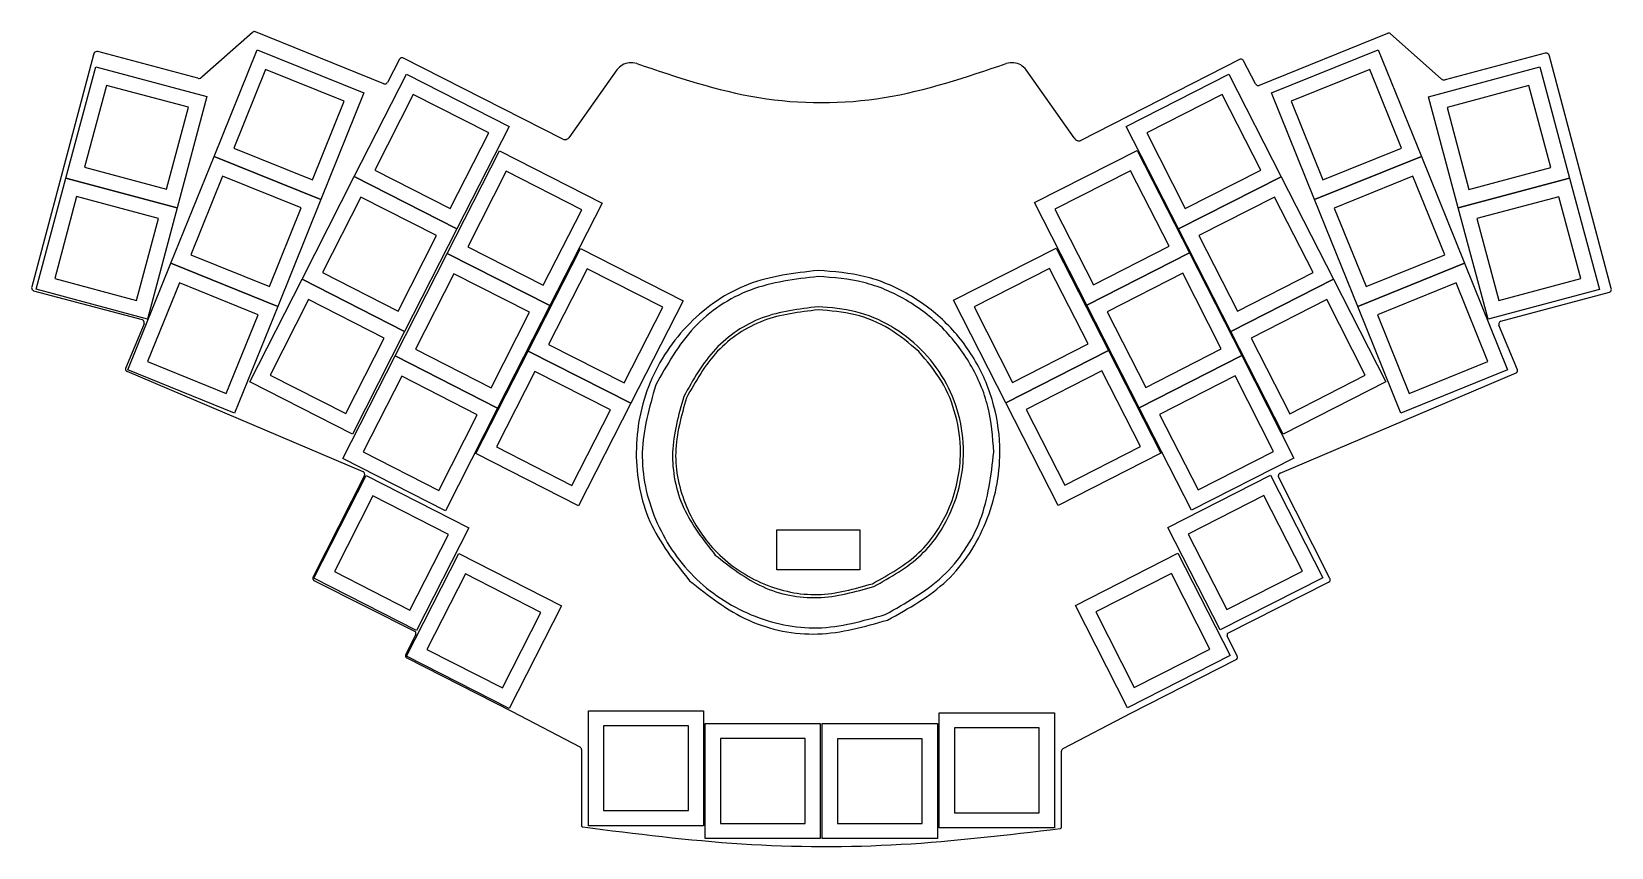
# Model space of a CAD drawing. Extents: x 1538024 to 70513971, y 6834610 to 42464464.
import ezdxf

# ---------------------------------------------------------------- set-up
doc = ezdxf.new("R2010")
doc.units = 0
doc.layers.get('0').update_dxf_attribs({"linetype": 'CONTINUOUS'})

msp = doc.modelspace()

# ---------------------------------------------------------------- linework, layer by layer
at = {"color": 7}
for p, q in [((11177677.722917, 42430515.85), (8973787.191667, 40474197.266667)), ((16923980.3125, 40179624.470833), (11319910.579167, 42451594.145833)), ((60732073.1, 42384389.714583), (55128003.63125, 40112420.039583)), ((63078197.016667, 40406993.364583), (60874305.427083, 42363311.947917)), ((4233863.029167, 41456504.166667), (1545696.627083, 31317141.1375)), ((8795921.575, 40427362.841667), (4435475.529167, 41590912.235417)), ((9506863.341667, 37008950.408333), (11390041.83125, 41669980.847917)), ((9506863.341667, 37008950.408333), (11390041.83125, 41669980.847917)), ((11390041.83125, 41669980.847917), (16051072.270833, 39786802.358333)), ((11390041.83125, 41669980.847917), (16051072.270833, 39786802.358333)), ((55672301.289583, 39785311.166667), (60333331.729167, 41668489.65625)), ((55672301.289583, 39785311.166667), (60333331.729167, 41668489.65625)), ((60333331.729167, 41668489.65625), (62216510.21875, 37007459.216667)), ((60333331.729167, 41668489.65625), (62216510.21875, 37007459.216667)), ((67616508.15, 41523707.804167), (63256061.575, 40360159.204167)), ((70506287.845833, 31249937.235417), (67818120.914583, 41389299.20625)), ((3035268.779167, 36069866.635417), (4336373.725, 40925656.072917)), ((3035268.779167, 36069866.635417), (4336373.725, 40925656.072917)), ((4336373.725, 40925656.072917), (9192163.1625, 39624551.127083)), ((4336373.725, 40925656.072917), (9192163.1625, 39624551.127083)), ((11755548.625, 40808900.739583), (10367943.45, 37374457.202083)), ((15189992.1625, 39421295.564583), (11755548.625, 40808900.739583)), ((17607491.93125, 41254890.872917), (17069859.127083, 40246828.372917)), ((24731133.8625, 37760274.470833), (17741900.529167, 41322095.833333)), ((27083279.43125, 40792929.166667), (24999950, 37827478.6375)), ((47052033.414583, 37827478.372917), (44968704.247917, 40792928.902083)), ((54310083.414583, 41254891.666667), (47320849.816667, 37693070.039583)), ((54982125.08125, 40179624.470833), (54444491.747917, 41187686.970833)), ((59967824.935417, 40807409.547917), (56533381.397917, 39419804.372917)), ((61355430.110417, 37372966.010417), (59967824.935417, 40807409.547917)), ((62526904.304167, 39620068.820833), (67382693.741667, 40921173.766667)), ((62526904.304167, 39620068.820833), (67382693.741667, 40921173.766667)), ((67382693.741667, 40921173.766667), (68683798.6875, 36065384.329167)), ((67382693.741667, 40921173.766667), (68683798.6875, 36065384.329167)), ((4804095.410417, 40115538.41875), (3845386.433333, 36537588.320833)), ((8382045.508333, 39156829.441667), (4804095.410417, 40115538.41875)), ((15628089.775, 36129577.272917), (17910337.983333, 40608741.33125)), ((15628089.775, 36129577.272917), (17910337.983333, 40608741.33125)), ((17910337.983333, 40608741.33125), (22389502.041667, 38326493.122917)), ((17910337.983333, 40608741.33125), (22389502.041667, 38326493.122917)), ((49333825.48125, 38325103.53125), (53812989.539583, 40607351.739583)), ((49333825.48125, 38325103.53125), (53812989.539583, 40607351.739583)), ((53812989.539583, 40607351.739583), (56095237.747917, 36128187.68125)), ((53812989.539583, 40607351.739583), (56095237.747917, 36128187.68125)), ((66914972.05625, 40111056.1125), (63337021.958333, 39152347.135417)), ((67873681.033333, 36533106.014583), (66914972.05625, 40111056.1125)), ((9192163.1625, 39624551.127083), (7891058.216667, 34768761.689583)), ((9192163.1625, 39624551.127083), (7891058.216667, 34768761.689583)), ((13802386.9875, 35986852.027083), (15189992.1625, 39421295.564583)), ((16051072.270833, 39786802.358333), (14167893.78125, 35125771.91875)), ((16051072.270833, 39786802.358333), (14167893.78125, 35125771.91875)), ((18199405.858333, 39719081.725), (16517749.38125, 36418645.147917)), ((21499842.435417, 38037425.247917), (18199405.858333, 39719081.725)), ((53523921.664583, 39717692.133333), (50223485.0875, 38036035.65625)), ((55205578.141667, 36417255.55625), (53523921.664583, 39717692.133333)), ((57555479.779167, 35124280.727083), (55672301.289583, 39785311.166667)), ((57555479.779167, 35124280.727083), (55672301.289583, 39785311.166667)), ((56533381.397917, 39419804.372917), (57920986.572917, 35985360.835417)), ((63828009.25, 34764279.383333), (62526904.304167, 39620068.820833)), ((63828009.25, 34764279.383333), (62526904.304167, 39620068.820833)), ((7423336.53125, 35578879.34375), (8382045.508333, 39156829.441667)), ((63337021.958333, 39152347.135417), (64295730.935417, 35574397.0375)), ((19818185.958333, 34736988.670833), (21499842.435417, 38037425.247917)), ((22389502.041667, 38326493.122917), (20107253.833333, 33847329.064583)), ((22389502.041667, 38326493.122917), (20107253.833333, 33847329.064583)), ((51616073.689583, 33845939.472917), (49333825.48125, 38325103.53125)), ((51616073.689583, 33845939.472917), (49333825.48125, 38325103.53125)), ((50223485.0875, 38036035.65625), (51905141.564583, 34735599.079167)), ((10367943.45, 37374457.202083), (13802386.9875, 35986852.027083)), ((19688945.995833, 32778729.36875), (21971194.204167, 37257893.427083)), ((19688945.995833, 32778729.36875), (21971194.204167, 37257893.427083)), ((21971194.204167, 37257893.427083), (26450358.2625, 34975645.21875)), ((21971194.204167, 37257893.427083), (26450358.2625, 34975645.21875)), ((45328786.81875, 34995182.052083), (49807950.877083, 37277430.260417)), ((45328786.81875, 34995182.052083), (49807950.877083, 37277430.260417)), ((49807950.877083, 37277430.260417), (52090199.085417, 32798266.202083)), ((49807950.877083, 37277430.260417), (52090199.085417, 32798266.202083)), ((57920986.572917, 35985360.835417), (61355430.110417, 37372966.010417)), ((7623761.58125, 32347812.01875), (9506940.070833, 37008842.458333)), ((7623761.58125, 32347812.01875), (9506940.070833, 37008842.458333)), ((14167893.78125, 35125771.91875), (9506863.341667, 37008950.408333)), ((14167893.78125, 35125771.91875), (9506863.341667, 37008950.408333)), ((9506940.070833, 37008842.458333), (14167970.510417, 35125663.96875)), ((9506940.070833, 37008842.458333), (14167970.510417, 35125663.96875)), ((57555479.514583, 35124281.25625), (62216509.954167, 37007459.745833)), ((57555479.514583, 35124281.25625), (62216509.954167, 37007459.745833)), ((62216510.21875, 37007459.216667), (57555479.779167, 35124280.727083)), ((62216510.21875, 37007459.216667), (57555479.779167, 35124280.727083)), ((62216509.954167, 37007459.745833), (64099688.44375, 32346429.30625)), ((62216509.954167, 37007459.745833), (64099688.44375, 32346429.30625)), ((1736151.11875, 31209367.35), (3037256.064583, 36065156.7875)), ((1736151.11875, 31209367.35), (3037256.064583, 36065156.7875)), ((7891058.216667, 34768761.689583), (3035268.779167, 36069866.635417)), ((7891058.216667, 34768761.689583), (3035268.779167, 36069866.635417)), ((3037256.064583, 36065156.7875), (7893045.502083, 34764051.841667)), ((3037256.064583, 36065156.7875), (7893045.502083, 34764051.841667)), ((3845386.433333, 36537588.320833), (7423336.53125, 35578879.34375)), ((9872446.864583, 36147762.35), (8484841.689583, 32713318.8125)), ((13306890.402083, 34760157.175), (9872446.864583, 36147762.35)), ((13345842.625, 31650413.214583), (15628090.833333, 36129577.272917)), ((13345842.625, 31650413.214583), (15628090.833333, 36129577.272917)), ((20107253.833333, 33847329.064583), (15628089.775, 36129577.272917)), ((20107253.833333, 33847329.064583), (15628089.775, 36129577.272917)), ((15628090.833333, 36129577.272917), (20107254.891667, 33847329.064583)), ((15628090.833333, 36129577.272917), (20107254.891667, 33847329.064583)), ((16517749.38125, 36418645.147917), (19818185.958333, 34736988.670833)), ((22260262.079167, 36368233.820833), (20578605.602083, 33067797.24375)), ((25560698.65625, 34686577.34375), (22260262.079167, 36368233.820833)), ((49518883.002083, 36387770.654167), (46218446.425, 34706114.177083)), ((51200539.479167, 33087334.077083), (49518883.002083, 36387770.654167)), ((56095237.747917, 36128187.68125), (51616073.689583, 33845939.472917)), ((56095237.747917, 36128187.68125), (51616073.689583, 33845939.472917)), ((51616073.689583, 33845938.94375), (56095237.747917, 36128187.152083)), ((51616073.689583, 33845938.94375), (56095237.747917, 36128187.152083)), ((51905141.564583, 34735599.079167), (55205578.141667, 36417255.55625)), ((56095237.747917, 36128187.152083), (58377485.95625, 31649023.09375)), ((56095237.747917, 36128187.152083), (58377485.95625, 31649023.09375)), ((61851003.160417, 36146379.6375), (58416559.622917, 34758774.4625)), ((63238608.335417, 32711936.1), (61851003.160417, 36146379.6375)), ((68683798.6875, 36065384.329167), (63828009.25, 34764279.383333)), ((68683798.6875, 36065384.329167), (63828009.25, 34764279.383333)), ((63830301.070833, 34762306.120833), (68686090.508333, 36063411.066667)), ((63830301.070833, 34762306.120833), (68686090.508333, 36063411.066667)), ((64295730.935417, 35574397.0375), (67873681.033333, 36533106.014583)), ((68686090.508333, 36063411.066667), (69987195.454167, 31207621.629167)), ((68686090.508333, 36063411.066667), (69987195.454167, 31207621.629167)), ((3504977.75, 35255039.133333), (2546268.772917, 31677089.035417)), ((7082927.847917, 34296330.15625), (3504977.75, 35255039.133333)), ((15917158.708333, 35239917.666667), (14235502.23125, 31939481.089583)), ((19217595.285417, 33558261.189583), (15917158.708333, 35239917.666667)), ((55806169.872917, 35238527.545833), (52505733.295833, 33556871.06875)), ((57487826.35, 31938090.96875), (55806169.872917, 35238527.545833)), ((68218368.822917, 35253293.4125), (64640418.725, 34294584.435417)), ((69177077.8, 31675343.314583), (68218368.822917, 35253293.4125)), ((7893045.502083, 34764051.841667), (6591940.55625, 29908262.404167)), ((7893045.502083, 34764051.841667), (6591940.55625, 29908262.404167)), ((11919285.227083, 31325713.6375), (13306890.402083, 34760157.175)), ((14167970.510417, 35125663.96875), (12284792.020833, 30464633.529167)), ((14167970.510417, 35125663.96875), (12284792.020833, 30464633.529167)), ((23879042.179167, 31386140.766667), (25560698.65625, 34686577.34375)), ((26450358.2625, 34975645.21875), (24168110.054167, 30496481.160417)), ((26450358.2625, 34975645.21875), (24168110.054167, 30496481.160417)), ((47611035.027083, 30516017.99375), (45328786.81875, 34995182.052083)), ((47611035.027083, 30516017.99375), (45328786.81875, 34995182.052083)), ((46218446.425, 34706114.177083), (47900102.902083, 31405677.6)), ((59438658.004167, 30463250.816667), (57555479.514583, 35124281.25625)), ((59438658.004167, 30463250.816667), (57555479.514583, 35124281.25625)), ((58416559.622917, 34758774.4625), (59804164.797917, 31324330.925)), ((65131406.016667, 29906516.683333), (63830301.070833, 34762306.120833)), ((65131406.016667, 29906516.683333), (63830301.070833, 34762306.120833)), ((6124218.870833, 30718380.058333), (7082927.847917, 34296330.15625)), ((20107254.891667, 33847329.064583), (17825006.683333, 29368165.00625)), ((20107254.891667, 33847329.064583), (17825006.683333, 29368165.00625)), ((53898321.897917, 29366774.885417), (51616073.689583, 33845938.94375)), ((53898321.897917, 29366774.885417), (51616073.689583, 33845938.94375)), ((64640418.725, 34294584.435417), (65599127.702083, 30716634.3375)), ((17535938.808333, 30257824.6125), (19217595.285417, 33558261.189583)), ((52505733.295833, 33556871.06875), (54187389.772917, 30256434.491667)), ((8484841.689583, 32713318.8125), (11919285.227083, 31325713.6375)), ((17406697.258333, 28299565.045833), (19688945.466667, 32778729.104167)), ((17406697.258333, 28299565.045833), (19688945.466667, 32778729.104167)), ((19688945.466667, 32778729.104167), (24168109.525, 30496480.895833)), ((19688945.466667, 32778729.104167), (24168109.525, 30496480.895833)), ((24168110.054167, 30496481.160417), (19688945.995833, 32778729.36875)), ((24168110.054167, 30496481.160417), (19688945.995833, 32778729.36875)), ((20578605.602083, 33067797.24375), (23879042.179167, 31386140.766667)), ((23221556.829167, 28514256.164583), (25503805.0375, 32993420.222917)), ((23221556.829167, 28514256.164583), (25503805.0375, 32993420.222917)), ((25503805.0375, 32993420.222917), (29982969.095833, 30711172.014583)), ((25503805.0375, 32993420.222917), (29982969.095833, 30711172.014583)), ((41796175.191667, 30730709.377083), (46275339.25, 33012957.585417)), ((41796175.191667, 30730709.377083), (46275339.25, 33012957.585417)), ((46275339.25, 33012957.585417), (48557587.458333, 28533793.527083)), ((46275339.25, 33012957.585417), (48557587.458333, 28533793.527083)), ((47611033.704167, 30516017.729167), (52090197.7625, 32798265.9375)), ((47611033.704167, 30516017.729167), (52090197.7625, 32798265.9375)), ((52090199.085417, 32798266.202083), (47611035.027083, 30516017.99375)), ((52090199.085417, 32798266.202083), (47611035.027083, 30516017.99375)), ((47900102.902083, 31405677.6), (51200539.479167, 33087334.077083)), ((52090197.7625, 32798265.9375), (54372445.970833, 28319101.879167)), ((52090197.7625, 32798265.9375), (54372445.970833, 28319101.879167)), ((59804164.797917, 31324330.925), (63238608.335417, 32711936.1)), ((5740506.627083, 27686889.529167), (7623685.116667, 32347919.96875)), ((5740506.627083, 27686889.529167), (7623685.116667, 32347919.96875)), ((7623685.116667, 32347919.96875), (12284715.55625, 30464741.479167)), ((7623685.116667, 32347919.96875), (12284715.55625, 30464741.479167)), ((12284792.020833, 30464633.529167), (7623761.58125, 32347812.01875)), ((12284792.020833, 30464633.529167), (7623761.58125, 32347812.01875)), ((14235502.23125, 31939481.089583), (17535938.808333, 30257824.6125)), ((19978013.341667, 31889069.497917), (18296356.864583, 28588632.920833)), ((23278449.91875, 30207413.020833), (19978013.341667, 31889069.497917)), ((25792872.9125, 32103760.616667), (24111216.435417, 28803324.039583)), ((29093309.489583, 30422104.139583), (25792872.9125, 32103760.616667)), ((35876442.460417, 32032574.735417), (35876442.460417, 32032574.735417)), ((35876442.460417, 31767991.402083), (35876442.460417, 31767991.402083)), ((45986271.375, 32123297.979167), (42685834.797917, 30441641.502083)), ((47667927.852083, 28822861.402083), (45986271.375, 32123297.979167)), ((51801129.8875, 31908606.33125), (48500693.310417, 30226949.854167)), ((53482786.364583, 28608169.754167), (51801129.8875, 31908606.33125)), ((54187389.772917, 30256434.491667), (57487826.35, 31938090.96875)), ((64099688.44375, 32346429.30625), (59438658.004167, 30463250.816667)), ((64099688.44375, 32346429.30625), (59438658.004167, 30463250.816667)), ((59438658.004167, 30463250.2875), (64099688.44375, 32346428.777083)), ((59438658.004167, 30463250.2875), (64099688.44375, 32346428.777083)), ((64099688.44375, 32346428.777083), (65982866.933333, 27685398.3375)), ((64099688.44375, 32346428.777083), (65982866.933333, 27685398.3375)), ((1627968.814583, 31147307.2125), (6360304.4625, 29886832.2125)), ((6591940.55625, 29908262.404167), (1736151.11875, 31209367.35)), ((6591940.55625, 29908262.404167), (1736151.11875, 31209367.35)), ((2546268.772917, 31677089.035417), (6124218.870833, 30718380.058333)), ((7989191.910417, 31486839.860417), (6601586.735417, 28052396.322917)), ((11423635.447917, 30099234.685417), (7989191.910417, 31486839.860417)), ((11063593.8875, 27171248.891667), (13345842.095833, 31650412.95)), ((11063593.8875, 27171248.891667), (13345842.095833, 31650412.95)), ((13345842.095833, 31650412.95), (17825006.154167, 29368164.741667)), ((13345842.095833, 31650412.95), (17825006.154167, 29368164.741667)), ((17825006.683333, 29368165.00625), (13345842.625, 31650413.214583)), ((17825006.683333, 29368165.00625), (13345842.625, 31650413.214583)), ((53898321.104167, 29366775.679167), (58377485.1625, 31649023.8875)), ((53898321.104167, 29366775.679167), (58377485.1625, 31649023.8875)), ((58377485.95625, 31649023.09375), (53898321.897917, 29366774.885417)), ((58377485.95625, 31649023.09375), (53898321.897917, 29366774.885417)), ((58377485.1625, 31649023.8875), (60659733.370833, 27169859.829167)), ((58377485.1625, 31649023.8875), (60659733.370833, 27169859.829167)), ((63734181.65, 31485348.66875), (60299738.1125, 30097743.49375)), ((65121786.825, 28050905.13125), (63734181.65, 31485348.66875)), ((69987195.454167, 31207621.629167), (65131406.016667, 29906516.683333)), ((69987195.454167, 31207621.629167), (65131406.016667, 29906516.683333)), ((65599127.702083, 30716634.3375), (69177077.8, 31675343.314583)), ((65691678.6875, 29819628.045833), (70424014.6, 31080103.045833)), ((12284715.55625, 30464741.479167), (10401537.066667, 25803711.039583)), ((12284715.55625, 30464741.479167), (10401537.066667, 25803711.039583)), ((13634909.970833, 30760753.34375), (11953253.49375, 27460316.766667)), ((16935346.547917, 29079096.866667), (13634909.970833, 30760753.34375)), ((24168109.525, 30496480.895833), (21885861.316667, 26017316.8375)), ((24168109.525, 30496480.895833), (21885861.316667, 26017316.8375)), ((27411653.0125, 27121667.5625), (29093309.489583, 30422104.139583)), ((29982969.095833, 30711172.014583), (27700720.8875, 26232007.95625)), ((29982969.095833, 30711172.014583), (27700720.8875, 26232007.95625)), ((35876442.460417, 30445075), (35876442.460417, 30445075)), ((44078423.4, 26251545.31875), (41796175.191667, 30730709.377083)), ((44078423.4, 26251545.31875), (41796175.191667, 30730709.377083)), ((42685834.797917, 30441641.502083), (44367491.275, 27141204.925)), ((49893281.9125, 26036853.670833), (47611033.704167, 30516017.729167)), ((49893281.9125, 26036853.670833), (47611033.704167, 30516017.729167)), ((58088417.2875, 30759364.28125), (54787980.710417, 29077707.804167)), ((59770073.764583, 27458927.704167), (58088417.2875, 30759364.28125)), ((61321836.49375, 25802219.847917), (59438658.004167, 30463250.2875)), ((61321836.49375, 25802219.847917), (59438658.004167, 30463250.2875)), ((6451600.264583, 29704240.872917), (5645150.79375, 27755320.304167)), ((10036030.272917, 26664791.147917), (11423635.447917, 30099234.685417)), ((21596793.441667, 26906976.44375), (23278449.91875, 30207413.020833)), ((35876442.460417, 30311063.277083), (35876442.460417, 30311063.277083)), ((48500693.310417, 30226949.854167), (50182349.7875, 26926513.277083)), ((60299738.1125, 30097743.49375), (61687343.2875, 26663299.95625)), ((15253690.070833, 25778660.289583), (16935346.547917, 29079096.866667)), ((17825006.154167, 29368164.741667), (15542757.945833, 24889000.683333)), ((17825006.154167, 29368164.741667), (15542757.945833, 24889000.683333)), ((56180569.3125, 24887611.620833), (53898321.104167, 29366775.679167)), ((56180569.3125, 24887611.620833), (53898321.104167, 29366775.679167)), ((54787980.710417, 29077707.804167), (56469637.1875, 25777271.227083)), ((66406833.679167, 27688116.93125), (65600383.94375, 29637036.970833)), ((15124449.84375, 23820400.722917), (17406698.052083, 28299564.78125)), ((15124449.84375, 23820400.722917), (17406698.052083, 28299564.78125)), ((21885861.316667, 26017316.8375), (17406697.258333, 28299565.045833)), ((21885861.316667, 26017316.8375), (17406697.258333, 28299565.045833)), ((17406698.052083, 28299564.78125), (21885862.110417, 26017316.572917)), ((17406698.052083, 28299564.78125), (21885862.110417, 26017316.572917)), ((18296356.864583, 28588632.920833), (21596793.441667, 26906976.44375)), ((20939308.35625, 24035092.635417), (23221556.564583, 28514256.69375)), ((20939308.35625, 24035092.635417), (23221556.564583, 28514256.69375)), ((23221556.564583, 28514256.69375), (27700720.622917, 26232008.485417)), ((23221556.564583, 28514256.69375), (27700720.622917, 26232008.485417)), ((27700720.8875, 26232007.95625), (23221556.829167, 28514256.164583)), ((27700720.8875, 26232007.95625), (23221556.829167, 28514256.164583)), ((24111216.435417, 28803324.039583), (27411653.0125, 27121667.5625)), ((44078422.870833, 26251545.054167), (48557586.929167, 28533793.2625)), ((44078422.870833, 26251545.054167), (48557586.929167, 28533793.2625)), ((48557587.458333, 28533793.527083), (44078423.4, 26251545.31875)), ((48557587.458333, 28533793.527083), (44078423.4, 26251545.31875)), ((44367491.275, 27141204.925), (47667927.852083, 28822861.402083)), ((48557586.929167, 28533793.2625), (50839835.1375, 24054629.204167)), ((48557586.929167, 28533793.2625), (50839835.1375, 24054629.204167)), ((54372445.970833, 28319101.879167), (49893281.9125, 26036853.670833)), ((54372445.970833, 28319101.879167), (49893281.9125, 26036853.670833)), ((49893281.9125, 26036853.141667), (54372445.970833, 28319101.35)), ((49893281.9125, 26036853.141667), (54372445.970833, 28319101.35)), ((50182349.7875, 26926513.277083), (53482786.364583, 28608169.754167)), ((54372445.970833, 28319101.35), (56654694.179167, 23839937.291667)), ((54372445.970833, 28319101.35), (56654694.179167, 23839937.291667)), ((5690646.427083, 27631816.508333), (15994592.460417, 23252641.1375)), ((10401537.066667, 25803711.039583), (5740506.627083, 27686889.529167)), ((10401537.066667, 25803711.039583), (5740506.627083, 27686889.529167)), ((6601586.735417, 28052396.322917), (10036030.272917, 26664791.147917)), ((23510624.439583, 27624597.0875), (21828967.9625, 24324160.510417)), ((26811061.016667, 25942940.610417), (23510624.439583, 27624597.0875)), ((48268519.054167, 27644133.65625), (44968082.477083, 25962477.179167)), ((49950175.53125, 24343697.079167), (48268519.054167, 27644133.65625)), ((65982866.933333, 27685398.3375), (61321836.49375, 25802219.847917)), ((65982866.933333, 27685398.3375), (61321836.49375, 25802219.847917)), ((61687343.2875, 26663299.95625), (65121786.825, 28050905.13125)), ((15542757.945833, 24889000.683333), (11063593.8875, 27171248.891667)), ((15542757.945833, 24889000.683333), (11063593.8875, 27171248.891667)), ((11953253.49375, 27460316.766667), (15253690.070833, 25778660.289583)), ((17695765.927083, 27409905.175), (16014109.45, 24109468.597917)), ((20996202.504167, 25728248.697917), (17695765.927083, 27409905.175)), ((54083378.095833, 27429441.74375), (50782941.51875, 25747785.266667)), ((55765034.572917, 24129005.166667), (54083378.095833, 27429441.74375)), ((56057392.277083, 23185436.70625), (66361337.516667, 27564612.341667)), ((60659733.370833, 27169859.829167), (56180569.3125, 24887611.620833)), ((60659733.370833, 27169859.829167), (56180569.3125, 24887611.620833)), ((56469637.1875, 25777271.227083), (59770073.764583, 27458927.704167)), ((27700720.622917, 26232008.485417), (25418472.414583, 21752844.427083)), ((27700720.622917, 26232008.485417), (25418472.414583, 21752844.427083)), ((46360671.079167, 21772380.995833), (44078422.870833, 26251545.054167)), ((46360671.079167, 21772380.995833), (44078422.870833, 26251545.054167)), ((19314546.027083, 22427812.120833), (20996202.504167, 25728248.697917)), ((21885862.110417, 26017316.572917), (19603613.902083, 21538152.514583)), ((21885862.110417, 26017316.572917), (19603613.902083, 21538152.514583)), ((25129404.539583, 22642504.033333), (26811061.016667, 25942940.610417)), ((44968082.477083, 25962477.179167), (46649738.954167, 22662040.602083)), ((52175530.120833, 21557689.083333), (49893281.9125, 26036853.141667)), ((52175530.120833, 21557689.083333), (49893281.9125, 26036853.141667)), ((50782941.51875, 25747785.266667), (52464597.995833, 22447348.689583)), ((21828967.9625, 24324160.510417), (25129404.539583, 22642504.033333)), ((46649738.954167, 22662040.602083), (49950175.53125, 24343697.079167)), ((19603613.902083, 21538152.514583), (15124449.84375, 23820400.722917)), ((19603613.902083, 21538152.514583), (15124449.84375, 23820400.722917)), ((16014109.45, 24109468.597917), (19314546.027083, 22427812.120833)), ((25418472.414583, 21752844.427083), (20939308.35625, 24035092.635417)), ((25418472.414583, 21752844.427083), (20939308.35625, 24035092.635417)), ((50839835.1375, 24054629.204167), (46360671.079167, 21772380.995833)), ((50839835.1375, 24054629.204167), (46360671.079167, 21772380.995833)), ((56654694.179167, 23839937.291667), (52175530.120833, 21557689.083333)), ((56654694.179167, 23839937.291667), (52175530.120833, 21557689.083333)), ((52464597.995833, 22447348.689583), (55765034.572917, 24129005.166667)), ((16061796.3625, 23051028.372917), (13828210.85, 18648394.25)), ((13866220.627083, 18592605.53125), (16148468.835417, 23071769.589583)), ((13866220.627083, 18592605.53125), (16148468.835417, 23071769.589583)), ((16148468.835417, 23071769.589583), (20627632.89375, 20789521.38125)), ((16148468.835417, 23071769.589583), (20627632.89375, 20789521.38125)), ((51151511.129167, 20809057.685417), (55630675.1875, 23091305.89375)), ((51151511.129167, 20809057.685417), (55630675.1875, 23091305.89375)), ((55630675.1875, 23091305.89375), (57912923.395833, 18612141.835417)), ((55630675.1875, 23091305.89375), (57912923.395833, 18612141.835417)), ((58223772.829167, 18581189.554167), (55990187.316667, 22983824.470833)), ((16437536.710417, 22182109.983333), (14755880.233333, 18881673.40625)), ((19737973.2875, 20500453.50625), (16437536.710417, 22182109.983333)), ((55341607.3125, 22201646.2875), (52041170.735417, 20519989.810417)), ((57023263.789583, 18901209.710417), (55341607.3125, 22201646.2875)), ((20627632.89375, 20789521.38125), (18345384.685417, 16310357.322917)), ((20627632.89375, 20789521.38125), (18345384.685417, 16310357.322917)), ((34072512.764583, 20698883.06875), (37701537.764583, 20698883.333333)), ((34072513.029167, 18951574.470833), (34072512.764583, 20698883.06875)), ((37701537.764583, 20698883.333333), (37701537.764583, 18951573.941667)), ((53433759.3375, 16329893.627083), (51151511.129167, 20809057.685417)), ((53433759.3375, 16329893.627083), (51151511.129167, 20809057.685417)), ((18056316.810417, 17200016.929167), (19737973.2875, 20500453.50625)), ((52041170.735417, 20519989.810417), (53722827.2125, 17219553.233333)), ((17907114.564583, 15190565.779167), (20189362.772917, 19669729.8375)), ((17907114.564583, 15190565.779167), (20189362.772917, 19669729.8375)), ((20189362.772917, 19669729.8375), (24668526.83125, 17387481.629167)), ((20189362.772917, 19669729.8375), (24668526.83125, 17387481.629167)), ((47110617.720833, 17407018.991667), (51589781.779167, 19689267.2)), ((47110617.720833, 17407018.991667), (51589781.779167, 19689267.2)), ((51589781.779167, 19689267.2), (53872029.9875, 15210103.141667)), ((51589781.779167, 19689267.2), (53872029.9875, 15210103.141667)), ((14755880.233333, 18881673.40625), (18056316.810417, 17200016.929167)), ((20478430.647917, 18780070.23125), (18796774.170833, 15479633.654167)), ((23778867.225, 17098413.754167), (20478430.647917, 18780070.23125)), ((37701537.764583, 18951573.941667), (34072513.029167, 18951574.470833)), ((51300713.904167, 18799607.59375), (48000277.327083, 17117951.116667)), ((52982370.38125, 15499171.016667), (51300713.904167, 18799607.59375)), ((53722827.2125, 17219553.233333), (57023263.789583, 18901209.710417)), ((18345384.685417, 16310357.322917), (13866220.627083, 18592605.53125)), ((18345384.685417, 16310357.322917), (13866220.627083, 18592605.53125)), ((13895414.752083, 18481145.304167), (18279533.597917, 16263407.010417)), ((57912923.395833, 18612141.835417), (53433759.3375, 16329893.627083)), ((57912923.395833, 18612141.835417), (53433759.3375, 16329893.627083)), ((53772450.08125, 16196203.902083), (58156568.927083, 18413940.872917)), ((24668526.83125, 17387481.629167), (22386278.622917, 12908317.570833)), ((24668526.83125, 17387481.629167), (22386278.622917, 12908317.570833)), ((49392865.929167, 12927854.933333), (47110617.720833, 17407018.991667)), ((49392865.929167, 12927854.933333), (47110617.720833, 17407018.991667)), ((22097210.747917, 13797977.177083), (23778867.225, 17098413.754167)), ((48000277.327083, 17117951.116667), (49681933.804167, 13817514.539583)), ((18308492.24375, 16142905.177083), (17876679.014583, 15255715.720833)), ((54175304.929167, 15188511.81875), (53743491.964583, 16075701.010417)), ((22386278.622917, 12908317.570833), (17907114.564583, 15190565.779167)), ((22386278.622917, 12908317.570833), (17907114.564583, 15190565.779167)), ((18796774.170833, 15479633.654167), (22097210.747917, 13797977.177083)), ((53872029.9875, 15210103.141667), (49392865.929167, 12927854.933333)), ((53872029.9875, 15210103.141667), (49392865.929167, 12927854.933333)), ((49681933.804167, 13817514.539583), (52982370.38125, 15499171.016667)), ((17916070.975, 15111577.6), (22513396.3625, 12768791.1375)), ((49538586.7875, 12701586.970833), (54135912.704167, 15044373.9625)), ((22513396.3625, 12768791.1375), (25470379.960417, 11223095.304167)), ((25846617.195833, 12806015.63125), (30873700.529167, 12806015.63125)), ((25846617.195833, 7778932.297917), (25846617.195833, 12806015.63125)), ((25846617.195833, 7778932.297917), (25846617.195833, 12806015.63125)), ((25846617.195833, 12806015.63125), (30873700.529167, 12806015.63125)), ((30873700.529167, 12806015.63125), (30873700.529167, 7778932.297917)), ((30873700.529167, 12806015.63125), (30873700.529167, 7778932.297917)), ((41168529.020833, 7688445.0625), (41168529.020833, 12715528.395833)), ((41168529.020833, 12715528.395833), (46195612.354167, 12715528.395833)), ((41168529.020833, 12715528.395833), (46195612.354167, 12715528.395833)), ((41168529.020833, 7688445.0625), (41168529.020833, 12715528.395833)), ((46195612.354167, 12715528.395833), (46195612.354167, 7688445.0625)), ((46195612.354167, 12715528.395833), (46195612.354167, 7688445.0625)), ((46581604.5125, 11155890.608333), (49538586.7875, 12701586.970833)), ((26508075.529167, 12144557.297917), (26508075.529167, 8440390.63125)), ((30212242.195833, 12144557.297917), (26508075.529167, 12144557.297917)), ((30212242.195833, 8440390.63125), (30212242.195833, 12144557.297917)), ((30947783.333333, 12245974.470833), (35974866.666667, 12245974.470833)), ((30947783.333333, 7218891.1375), (30947783.333333, 12245974.470833)), ((30947783.333333, 7218891.1375), (30947783.333333, 12245974.470833)), ((30947783.333333, 12245974.470833), (35974866.666667, 12245974.470833)), ((35974866.666667, 12245974.470833), (35974866.666667, 7218891.1375)), ((35974866.666667, 12245974.470833), (35974866.666667, 7218891.1375)), ((36061011.825, 7218016.160417), (36061011.825, 12245099.49375)), ((36061011.825, 12245099.49375), (41088095.158333, 12245099.49375)), ((36061011.825, 7218016.160417), (36061011.825, 12245099.49375)), ((36061011.825, 12245099.49375), (41088095.158333, 12245099.49375)), ((41088095.158333, 12245099.49375), (41088095.158333, 7218016.160417)), ((41088095.158333, 12245099.49375), (41088095.158333, 7218016.160417)), ((45534154.020833, 12054070.0625), (41829987.354167, 12054070.0625)), ((41829987.354167, 12054070.0625), (41829987.354167, 8349903.395833)), ((45534154.020833, 8349903.395833), (45534154.020833, 12054070.0625)), ((25542574.697917, 11108514.845833), (25541817.460417, 7795683.333333)), ((31609241.666667, 11584516.1375), (31609241.666667, 7880349.470833)), ((35313408.333333, 11584516.1375), (31609241.666667, 11584516.1375)), ((35313408.333333, 7880349.470833), (35313408.333333, 11584516.1375)), ((40426636.825, 11583641.160417), (36722470.158333, 11583641.160417)), ((36722470.158333, 11583641.160417), (36722470.158333, 7879474.49375)), ((40426636.825, 7879474.49375), (40426636.825, 11583641.160417)), ((46510166.483333, 7728478.6375), (46509408.452083, 11041311.7375)), ((26508075.529167, 8440390.63125), (30212242.195833, 8440390.63125)), ((41829987.354167, 8349903.395833), (45534154.020833, 8349903.395833)), ((30873700.529167, 7778932.297917), (25846617.195833, 7778932.297917)), ((30873700.529167, 7778932.297917), (25846617.195833, 7778932.297917)), ((31609241.666667, 7880349.470833), (35313408.333333, 7880349.470833)), ((36722470.158333, 7879474.49375), (40426636.825, 7879474.49375)), ((46195612.354167, 7688445.0625), (41168529.020833, 7688445.0625)), ((46195612.354167, 7688445.0625), (41168529.020833, 7688445.0625)), ((35974866.666667, 7218891.1375), (30947783.333333, 7218891.1375)), ((35974866.666667, 7218891.1375), (30947783.333333, 7218891.1375)), ((41088095.158333, 7218016.160417), (36061011.825, 7218016.160417)), ((41088095.158333, 7218016.160417), (36061011.825, 7218016.160417))]:
    msp.add_line(p, q, dxfattribs=at)
for points, knots in [([(11319916.503508, 42451607.321827), (11303710.030748, 42456784.918417), (11271568.506573, 42467053.398698), (11219463.166375, 42459327.088808), (11191684.422756, 42440173.481667), (11177677.761176, 42430515.806111)], [0, 0, 0, 0, 50605.736551, 100363.942778, 150969.679329, 150969.679329, 150969.679329, 150969.679329]), ([(60874305.917662, 42363312.510787), (60860299.170436, 42372968.459225), (60832520.262087, 42392118.637518), (60780416.963312, 42399839.753953), (60748278.162706, 42389568.698829), (60732073.060239, 42384389.80299)], [0, 0, 0, 0, 50603.019116, 100358.534893, 150961.554009, 150961.554009, 150961.554009, 150961.554009]), ([(4435475.810538, 41590913.882651), (4405356.401772, 41591486.685211), (4345956.869491, 41592616.329038), (4266721.219061, 41539792.092051), (4244918.447181, 41484527.097084), (4233863.030188, 41456504.166432)], [0, 0, 0, 0, 88927.830468, 175377.663539, 264305.494008, 264305.494008, 264305.494008, 264305.494008]), ([(67818105.405162, 41389295.647037), (67807051.29129, 41417317.312339), (67785251.072701, 41472579.854041), (67706022.322762, 41525404.521762), (67646625.937843, 41524278.686795), (67616508.147978, 41523707.816009)], [0, 0, 0, 0, 88923.047038, 175368.363804, 264291.410842, 264291.410842, 264291.410842, 264291.410842]), ([(17741900.044012, 41322093.367004), (17723772.342597, 41323247.26676), (17687911.467677, 41325529.953013), (17637136.688882, 41300143.123033), (17617445.783059, 41270085.158458), (17607492.014163, 41254890.832938)], [0, 0, 0, 0, 53856.62373, 106541.12195, 160397.74568, 160397.74568, 160397.74568, 160397.74568]), ([(27956937.322946, 41068894.256066), (27849414.420949, 41088083.79648), (27636362.951523, 41126106.94975), (27312821.520568, 41023908.914097), (27160269.428039, 40870401.429346), (27083279.376111, 40792929.209686)], [0, 0, 0, 0, 324515.421016, 643011.7306670001, 967527.151682, 967527.151682, 967527.151682, 967527.151682]), ([(27956933.086264, 41068880.363386), (29710320.607816, 40474160.207781), (33201444.411727, 39290028.539008), (38850539.023333, 39290028.505249), (42341662.841397, 40474160.132295), (44095050.370057, 41068880.266944)], [0, 0, 0, 0, 5531296.1002850002, 11013218.2674010005, 16544514.367687, 16544514.367687, 16544514.367687, 16544514.367687]), ([(44968699.290402, 40792925.142324), (44892315.242618, 40871497.163477), (44741023.277889, 41027122.792096), (44415944.767728, 41129803.772988), (44202708.633336, 41089319.876629), (44095050.311178, 41068880.431087)], [0, 0, 0, 0, 325423.590191, 644558.330666, 969981.920857, 969981.920857, 969981.920857, 969981.920857]), ([(54444481.66448, 41187682.113005), (54434531.887686, 41202879.738258), (54414849.035806, 41232943.991253), (54364072.943148, 41258335.933424), (54328211.548502, 41256048.065377), (54310083.440113, 41254891.537017)], [0, 0, 0, 0, 53857.753504, 106542.509115, 160400.262619, 160400.262619, 160400.262619, 160400.262619]), ([(8795919.90632, 40427356.902386), (8817198.207384, 40423744.99191), (8859441.748767, 40416574.311826), (8923815.289564, 40433526.687142), (8957047.855778, 40460573.535096), (8973787.279744, 40474197.179203)], [0, 0, 0, 0, 64274.094323, 127602.54473, 191876.639052, 191876.639052, 191876.639052, 191876.639052]), ([(16923982.779676, 40179632.131806), (16943599.116387, 40176383.262102), (16982302.438364, 40169973.194205), (17039297.497399, 40196227.328048), (17059579.405367, 40229808.279667), (17069859.05878, 40246828.401466)], [0, 0, 0, 0, 58735.111101, 115885.241454, 174620.352555, 174620.352555, 174620.352555, 174620.352555]), ([(54982119.33074, 40179622.066172), (54992401.214488, 40162603.078718), (55012687.632812, 40129024.183316), (55069681.773216, 40102769.693685), (55108386.608189, 40109174.124538), (55128003.6055, 40112420.11959)], [0, 0, 0, 0, 58736.122518, 115887.864639, 174623.987156, 174623.987156, 174623.987156, 174623.987156]), ([(63078188.051124, 40406984.458747), (63094929.338782, 40393363.16641), (63128165.660651, 40366320.942081), (63192540.16699, 40349374.329567), (63234783.446426, 40356546.52104), (63256061.579892, 40360159.186757)], [0, 0, 0, 0, 64274.10257, 127602.774918, 191876.877488, 191876.877488, 191876.877488, 191876.877488]), ([(24731135.512661, 37760280.52893), (24763077.69736, 37754986.913917), (24826525.505371, 37744472.032979), (24923219.374762, 37768643.52267), (24974256.062171, 37807777.185938), (24999949.988356, 37827478.649853)], [0, 0, 0, 0, 96480.366463, 191642.112956, 288122.479419, 288122.479419, 288122.479419, 288122.479419]), ([(47052023.736098, 37827473.112639), (47072846.343756, 37798241.614368), (47114097.051057, 37740332.441853), (47213893.457921, 37690437.910204), (47284971.117468, 37692187.032165), (47320849.828764, 37693069.957155)], [0, 0, 0, 0, 106606.84192, 211193.895811, 317800.737731, 317800.737731, 317800.737731, 317800.737731]), ([(35876442.460417, 32032574.735417), (34831138.010114, 31911900.165095), (32759143.15316, 31672699.912003), (30119786.267563, 29839653.215006), (28347070.269018, 27213842.813249), (27743841.431515, 24103614.968367), (28313988.833613, 20941148.066912), (29609970.326526, 19306886.331953), (30263782.384748, 18482414.659748)], [0, 0, 0, 0, 3115607.0516019999, 6175733.5724940002, 9291340.6240960006, 12406947.6756979991, 15467074.1965900008, 18582681.2481920011, 18582681.2481920011, 18582681.2481920011, 18582681.2481920011]), ([(35876442.460417, 31767991.402083), (34870188.190193, 31649596.845909), (32875598.315359, 31414916.020227), (30262164.253572, 29668675.208531), (29282050.942591, 27915722.9113), (28787591.797419, 27031372.821668)], [0, 0, 0, 0, 3011753.4832159998, 5969875.7867440004, 8981629.2699590009, 8981629.2699590009, 8981629.2699590009, 8981629.2699590009]), ([(38913992.204815, 16761780.946108), (39833493.603667, 17273276.16326), (41656122.569641, 18287158.251859), (43393887.843841, 20990920.842781), (43953400.105043, 23747795.317773), (43630873.320104, 26173311.156371), (42829471.048179, 28108704.141016), (41553912.637709, 29774344.931063), (39890566.270928, 31041427.446266), (37954483.885888, 31874273.016933), (36571038.946835, 31979661.537391), (35876442.460417, 32032574.735417)], [0, 0, 0, 0, 3115607.0516019999, 6175733.5724940002, 9291340.6240960006, 11369178.7389509995, 13429822.0019579995, 15507660.1168130003, 17585498.2316679992, 19646141.4946760014, 21723979.6095310003, 21723979.6095310003, 21723979.6095310003, 21723979.6095310003]), ([(43549359.127083, 24095074.735417), (43498209.584477, 24766556.532802), (43396333.779981, 26103963.37609), (42591251.482427, 27974936.229562), (41366398.343355, 29585030.618355), (39756303.954562, 30809883.757427), (37885331.10109, 31614966.054981), (36547924.257802, 31716841.859477), (35876442.460417, 31767991.402083)], [0, 0, 0, 0, 2008576.84436, 4000531.9986, 6009108.84296, 8017685.6873199996, 10009640.8415600006, 12018217.6859200001, 12018217.6859200001, 12018217.6859200001, 12018217.6859200001]), ([(1545706.454526, 31317137.923311), (1541865.02529, 31293920.962911), (1534291.638805, 31248148.672611), (1566759.446489, 31181118.87683), (1607370.026066, 31158685.875055), (1627968.825289, 31147307.241597)], [0, 0, 0, 0, 69433.670686, 136888.639879, 206322.310566, 206322.310566, 206322.310566, 206322.310566]), ([(70424021.027927, 31080085.579571), (70444620.936821, 31091466.745999), (70485233.776063, 31113904.78128), (70517702.576343, 31180941.274256), (70510129.248112, 31226718.046074), (70506287.85523, 31249937.23849)], [0, 0, 0, 0, 69440.339669, 136902.030318, 206342.369987, 206342.369987, 206342.369987, 206342.369987]), ([(35876442.460417, 30445075), (35043680.27105, 30347093.294256), (33392985.133443, 30152874.671806), (31230143.061157, 28707709.801912), (30419014.769995, 27256990.598929), (30009807.184527, 26525114.632187)], [0, 0, 0, 0, 2492485.745135, 4940587.0638530003, 7433072.8089880003, 7433072.8089880003, 7433072.8089880003, 7433072.8089880003]), ([(38306482.357187, 18228439.459527), (39042083.506918, 18637635.650298), (40500186.740452, 19448741.354974), (41890399.017738, 21611751.517836), (42338008.84535, 23817251.189726), (42079987.406647, 25757663.941455), (41438865.562394, 27305978.393684), (40418418.7915, 28638491.081242), (39087741.64263, 29652157.135641), (37538875.670062, 30318433.619937), (36432119.672704, 30402744.439815), (35876442.460417, 30445075)], [0, 0, 0, 0, 2492485.745135, 4940587.0638530003, 7433072.8089880003, 9095343.3701339997, 10743858.0492269993, 12406128.6103729997, 14068399.1715179998, 15716913.8506119996, 17379184.4117569998, 17379184.4117569998, 17379184.4117569998, 17379184.4117569998]), ([(6451589.560448, 29704244.425081), (6455792.659257, 29729488.521234), (6464074.563591, 29779230.199658), (6427781.379747, 29851823.509941), (6383020.671083, 29875046.418279), (6360304.436545, 29886832.134999)], [0, 0, 0, 0, 75444.772506, 148658.505736, 224103.278241, 224103.278241, 224103.278241, 224103.278241]), ([(35876442.460417, 30311063.277083), (35061255.057054, 30215149.397584), (33445396.532074, 30025029.605234), (31328199.527572, 28610363.794559), (30534189.456139, 27190260.870593), (30133617.872446, 26473830.566084)], [0, 0, 0, 0, 2439883.808894, 4836319.8895129999, 7276203.6984069999, 7276203.6984069999, 7276203.6984069999, 7276203.6984069999]), ([(40271810.110007, 28490442.385007), (39857856.648453, 28844156.379634), (39033375.337954, 29548657.259364), (37500418.999403, 30183628.565318), (36419265.324378, 30268467.541524), (35876442.460417, 30311063.277083)], [0, 0, 0, 0, 1627189.6583779999, 3240913.7416940001, 4868103.400072, 4868103.400072, 4868103.400072, 4868103.400072]), ([(65691672.475998, 29819646.586995), (65668955.345271, 29807857.967271), (65624192.777119, 29784629.290191), (65587899.228917, 29712029.308071), (65596180.891994, 29662283.222767), (65600383.859574, 29637036.942903)], [0, 0, 0, 0, 75451.307805, 148671.693991, 224123.001796, 224123.001796, 224123.001796, 224123.001796]), ([(38255198.291084, 18352250.147446), (38975314.147632, 18752850.645791), (40402722.545969, 19546918.031637), (41763020.385909, 21663688.497334), (42203151.766979, 23824665.509543), (41945487.80945, 25718898.222449), (41334932.563558, 27252046.114905), (40627164.489288, 28076501.792937), (40271810.110007, 28490442.385007)], [0, 0, 0, 0, 2439883.808894, 4836319.8895129999, 7276203.6984069999, 8903393.3567849994, 10517117.4400999993, 12144307.0984790009, 12144307.0984790009, 12144307.0984790009, 12144307.0984790009]), ([(5645152.218027, 27755319.622096), (5642192.431101, 27747670.486505), (5636298.209231, 27732437.733801), (5635479.727566, 27707637.037861), (5640748.08089, 27683566.482989), (5652353.329089, 27661830.214384), (5669064.550252, 27643486.836326), (5683431.846587, 27635717.704946), (5690646.392761, 27631816.431124)], [0, 0, 0, 0, 24457.680374, 48705.869105, 73163.549478, 97621.229852, 121869.418583, 146327.098956, 146327.098956, 146327.098956, 146327.098956]), ([(66361340.981025, 27564604.551014), (66368555.330697, 27568506.792043), (66382922.248894, 27576277.856683), (66399632.587689, 27594623.15307), (66411237.144233, 27616360.75915), (66416505.192067, 27640432.255214), (66415686.875296, 27665233.78097), (66409793.119777, 27680467.343586), (66406833.569746, 27688116.878856)], [0, 0, 0, 0, 24458.569699, 48707.684828, 73166.254528, 97624.824227, 121873.939356, 146332.509055, 146332.509055, 146332.509055, 146332.509055]), ([(28787591.797419, 27031372.821668), (28508677.599101, 26053187.794209), (27955815.909592, 24114236.567647), (28616509.54376, 21078976.307269), (30305801.53915, 18524433.81415), (32860344.032269, 16835141.81876), (35895604.292647, 16174448.184592), (37834555.519209, 16727309.874101), (38812740.546668, 17006224.072419)], [0, 0, 0, 0, 3011753.4832159998, 5969875.7867440004, 8981629.2699590009, 11993382.7531749997, 14951505.0567029994, 17963258.5399190001, 17963258.5399190001, 17963258.5399190001, 17963258.5399190001]), ([(30009807.184527, 26525114.632187), (29781646.184054, 25718246.714518), (29329387.11312, 24118879.013399), (29836861.529634, 21567632.838015), (30866745.950141, 20263081.807574), (31386314.212793, 19604946.487793)], [0, 0, 0, 0, 2492485.745135, 4940587.0638530003, 7433072.8089880003, 7433072.8089880003, 7433072.8089880003, 7433072.8089880003]), ([(30133617.872446, 26473830.566084), (29907663.709751, 25681382.637028), (29459779.016562, 24110598.132158), (29995020.599125, 21651670.996738), (31363550.995459, 19582183.270459), (33433038.721738, 18213652.874125), (35891965.857158, 17678411.291562), (37462750.362028, 18126295.984751), (38255198.291084, 18352250.147446)], [0, 0, 0, 0, 2439883.808894, 4836319.8895129999, 7276203.6984069999, 9716087.5073010009, 12112523.5879190005, 14552407.3968129996, 14552407.3968129996, 14552407.3968129996, 14552407.3968129996]), ([(38812740.546668, 17006224.072419), (39697090.6363, 17500683.217591), (41450042.933531, 18480796.528572), (43196283.745227, 21094230.590359), (43430964.570909, 23088820.465193), (43549359.127083, 24095074.735417)], [0, 0, 0, 0, 3011753.4832159998, 5969875.7867440004, 8981629.2699590009, 8981629.2699590009, 8981629.2699590009, 8981629.2699590009]), ([(16061787.572583, 23051033.593948), (16067685.356455, 23063154.565269), (16079423.111649, 23087277.693071), (16083195.26337, 23127935.655539), (16076166.881002, 23167827.87726), (16057856.627508, 23203959.887023), (16030446.116835, 23234224.766757), (16006582.841194, 23246482.183601), (15994592.435886, 23252641.078055)], [0, 0, 0, 0, 40159.654864, 79925.647964, 120085.302828, 160244.957691, 200010.950792, 240170.605656, 240170.605656, 240170.605656, 240170.605656]), ([(56057395.304964, 23185429.37289), (56045406.783924, 23179268.941774), (56021547.192531, 23167008.432846), (55994140.669139, 23136744.224336), (55975831.096029, 23100615.20223), (55968799.110185, 23060726.633932), (55972563.529845, 23020071.142473), (55984293.548266, 22995946.32437), (55990187.428438, 22983824.537176)], [0, 0, 0, 0, 40156.91693, 79920.419407, 120077.336337, 160234.253267, 199997.755744, 240154.672674, 240154.672674, 240154.672674, 240154.672674]), ([(31386314.212793, 19604946.487793), (32044449.532574, 19085378.225141), (33349000.563015, 18055493.804634), (35900246.738399, 17548019.38812), (37499614.439518, 18000278.459054), (38306482.357187, 18228439.459527)], [0, 0, 0, 0, 2492485.745135, 4940587.0638530003, 7433072.8089880003, 7433072.8089880003, 7433072.8089880003, 7433072.8089880003]), ([(13828199.155874, 18648400.229961), (13823857.70302, 18637834.038968), (13815217.080786, 18616804.566142), (13814154.773605, 18582219.550901), (13822157.09624, 18548838.496698), (13839479.586856, 18519202.98985), (13864179.014503, 18494970.985193), (13884968.947033, 18485768.931871), (13895414.781775, 18481145.389772)], [0, 0, 0, 0, 34034.826937, 67738.172507, 101772.999444, 135807.826381, 169511.17195, 203545.998887, 203545.998887, 203545.998887, 203545.998887]), ([(30263782.384748, 18482414.659748), (31086451.500197, 17832954.358493), (32717140.220302, 16545598.886499), (35906197.806655, 15911255.892288), (37905407.349754, 16476579.707401), (38913992.204815, 16761780.946108)], [0, 0, 0, 0, 3115607.0516019999, 6175733.5724940002, 9291340.6240960006, 9291340.6240960006, 9291340.6240960006, 9291340.6240960006]), ([(58156566.640778, 18413947.462757), (58167010.932664, 18418571.425545), (58187797.811141, 18427774.32351), (58212493.108949, 18452005.093471), (58229812.677167, 18481637.97753), (58237813.78602, 18515015.477706), (58236752.042851, 18549596.695848), (58228113.259465, 18570624.274629), (58223772.734007, 18581189.505512)], [0, 0, 0, 0, 34031.171037, 67730.950504, 101762.121541, 135793.292579, 169493.072045, 203524.243083, 203524.243083, 203524.243083, 203524.243083]), ([(18308482.550386, 16142911.018336), (18314350.295234, 16157264.943068), (18325914.480571, 16185553.740591), (18314434.573768, 16233337.137837), (18291281.546319, 16253285.164502), (18279533.545612, 16263406.926413)], [0, 0, 0, 0, 45728.671376, 90122.328892, 135851.000269, 135851.000269, 135851.000269, 135851.000269]), ([(53772451.566031, 16196201.51544), (53760698.563845, 16186081.962312), (53737535.906983, 16166138.484639), (53726050.284126, 16118346.958927), (53737620.902409, 16090056.116466), (53743491.969048, 16075701.013109)], [0, 0, 0, 0, 45734.893906, 90133.706897, 135868.600803, 135868.600803, 135868.600803, 135868.600803]), ([(17876696.037856, 15255705.814711), (17872651.679282, 15247337.090714), (17864597.116694, 15230670.316494), (17861331.704274, 15202743.096839), (17864957.410939, 15175056.307509), (17875912.420666, 15149371.841112), (17892923.596413, 15126984.067315), (17908333.42423, 15116727.627968), (17916071.010047, 15111577.662596)], [0, 0, 0, 0, 27719.268995, 55204.4491, 82923.718095, 110642.987091, 138128.167195, 165847.436191, 165847.436191, 165847.436191, 165847.436191]), ([(54135913.78096, 15044372.052762), (54143631.314862, 15049538.794779), (54159001.696133, 15059828.972409), (54175966.611538, 15082221.663638), (54186901.508861, 15107890.279494), (54190541.120631, 15135552.583187), (54187322.729755, 15163461.057445), (54179322.088895, 15180138.17116), (54175304.933043, 15188511.820989)], [0, 0, 0, 0, 27698.589306, 55165.01562, 82863.604926, 110562.194232, 138028.620547, 165727.209852, 165727.209852, 165727.209852, 165727.209852]), ([(25542567.413969, 11108515.340573), (25541635.502974, 11124742.058191), (25539790.441614, 11156868.827603), (25512796.34399, 11199715.356361), (25484614.268104, 11215249.324399), (25470379.952121, 11223095.283312)], [0, 0, 0, 0, 48242.794598, 95514.396339, 143757.190936, 143757.190936, 143757.190936, 143757.190936]), ([(46581607.837116, 11155882.250732), (46567374.17484, 11148036.674005), (46539193.280642, 11132503.400602), (46512196.086281, 11089662.49454), (46510344.014015, 11057537.501019), (46509408.565659, 11041311.745186)], [0, 0, 0, 0, 48240.795414, 95510.819715, 143751.615129, 143751.615129, 143751.615129, 143751.615129]), ([(25541818.093202, 7795683.341851), (25543634.082246, 7784440.336698), (25547217.488614, 7762255.039715), (25571781.594093, 7736039.024033), (25593687.091245, 7731021.315598), (25604788.300192, 7728478.454809)], [0, 0, 0, 0, 33647.79361, 66395.619671, 100043.413281, 100043.413281, 100043.413281, 100043.413281]), ([(25604788.31253, 7728478.491498), (27912560.462647, 7435406.555397), (32525086.110482, 6849646.032263), (39521374.967248, 6827087.340705), (44137582.096061, 7383090.925492), (46447196.191333, 7661274.655253)], [0, 0, 0, 0, 6974972.4668100001, 13940821.4084239993, 20915793.8752340004, 20915793.8752340004, 20915793.8752340004, 20915793.8752340004]), ([(46447195.121916, 7661288.14904), (46458293.987376, 7663831.701776), (46480195.052091, 7668850.819567), (46504756.820108, 7695058.219405), (46508347.09006, 7717238.348817), (46510166.541474, 7728478.636695)], [0, 0, 0, 0, 33641.937231, 66384.645091, 100026.582322, 100026.582322, 100026.582322, 100026.582322])]:
    msp.add_open_spline(points, degree=3, knots=knots, dxfattribs=at)

doc.saveas('drawing.dxf')
